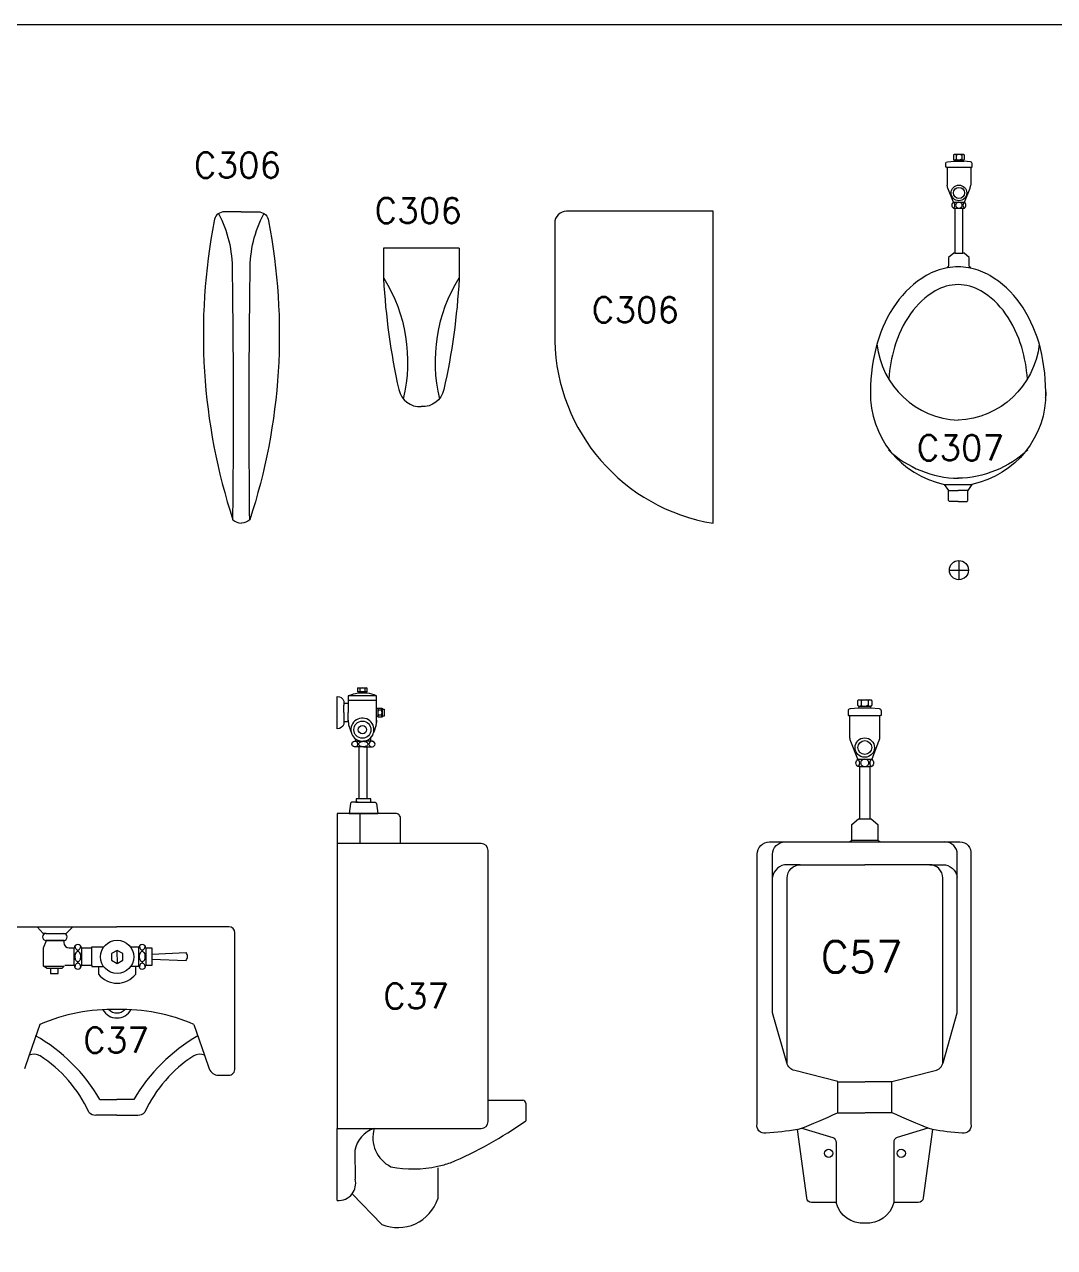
# Model space of a CAD drawing. Header units: inches. Extents: x -2548 to -2391, y 2200 to 2352.
# Drawn here: x -2425.578 to -2421.486, y 2324.704 to 2329.565 of the extents above; entities that cross this region are included whole.
import ezdxf
from ezdxf.enums import TextEntityAlignment as Align

# ---------------------------------------------------------------- set-up
doc = ezdxf.new("R2010")
doc.units = ezdxf.units.IN
doc.header["$MEASUREMENT"] = 0
for name, color, linetype in [('2', 2, 'Continuous'), ('3', 3, 'Continuous'), ('WC-DET1', 15, 'Continuous'), ('WC-DET2', 10, 'Continuous'), ('WC-OUT', 7, 'Continuous'), ('WC-SERIAL', 4, 'Continuous')]:
    doc.layers.add(name, color=color, linetype=linetype)
doc.styles.add('ROMANS', font='romans', dxfattribs={"height": 0.1})

msp = doc.modelspace()

# ---------------------------------------------------------------- linework, layer by layer
at = {"color": 1}
for p, q in [((-2424.31023, 2326.86791), (-2424.29223, 2326.86791)), ((-2424.31023, 2326.79391), (-2424.29223, 2326.79391)), ((-2424.20223, 2326.47336), (-2424.19223, 2326.47336)), ((-2424.33623, 2326.30936), (-2424.33623, 2325.17736)), ((-2423.76423, 2326.30936), (-2424.08423, 2326.30936)), ((-2423.73623, 2325.28936), (-2423.73623, 2326.28136)), ((-2423.73623, 2325.28936), (-2423.59823, 2325.28936)), ((-2423.58623, 2325.27736), (-2423.58623, 2325.20736)), ((-2424.33623, 2324.89136), (-2424.33623, 2325.17736)), ((-2423.93623, 2325.02143), (-2423.93623, 2324.89788)), ((-2424.27643, 2324.91764), (-2424.15823, 2324.79588))]:
    msp.add_line(p, q, dxfattribs=at)
for points in [[(-2421.84695, 2329.02674, 0.4142136), (-2421.84335, 2329.03034), (-2421.84335, 2329.04354, 0.4142136), (-2421.84695, 2329.04714), (-2421.88395, 2329.04714, 0.4142136), (-2421.88755, 2329.04354), (-2421.88755, 2329.03034, 0.4142136), (-2421.88395, 2329.02674)], [(-2421.88395, 2329.02674, -0.3745793), (-2421.88515, 2329.02174, 57.0153457)], [(-2421.84697, 2329.02674, 0.3745793), (-2421.84577, 2329.02174, -57.0153457)], [(-2421.91515, 2328.99734), (-2421.91595, 2328.99734, -0.4142136), (-2421.91755, 2328.99894), (-2421.91755, 2329.01218, -0.3861239), (-2421.91123, 2329.01915), (-2421.88473, 2329.02173)], [(-2421.91235, 2328.99334, 0.3030055), (-2421.91515, 2328.99734, -5.3193704)], [(-2421.81573, 2328.99734), (-2421.81493, 2328.99734, 0.4142136), (-2421.81333, 2328.99894), (-2421.81333, 2329.01218, 0.3861239), (-2421.81965, 2329.01915), (-2421.84616, 2329.02173)], [(-2421.81853, 2328.99334, -0.3030055), (-2421.81573, 2328.99734, 5.3193704)], [(-2421.88744, 2328.85774), (-2421.90944, 2328.91414, -0.0857179), (-2421.91235, 2328.92614, -1.8420836)], [(-2421.84344, 2328.85774), (-2421.82144, 2328.91414, 0.0857179), (-2421.81853, 2328.92614, 1.8420836)], [(-2421.88744, 2328.85774, 0.5220183), (-2421.88744, 2328.83474), (-2421.88112, 2328.83474, 0.5043782)], [(-2421.84964, 2328.83474), (-2421.84324, 2328.83474, 0.5043782), (-2421.84324, 2328.85774, 1.9826391)], [(-2421.88112, 2328.65574), (-2421.88584, 2328.65574), (-2421.90644, 2328.63794), (-2421.90641, 2328.6035, -0.270654), (-2421.91204, 2328.60014), (-2421.91204, 2328.59723)], [(-2421.81884, 2328.59595), (-2421.81884, 2328.60014, -0.1918244), (-2421.82424, 2328.60334), (-2421.8244, 2328.63807), (-2421.84484, 2328.65574), (-2421.84964, 2328.65574)], [(-2421.91204, 2328.59723, 0.0898203), (-2421.99513, 2328.56651, 0.1068213), (-2422.1151, 2328.45563, 0.0824416), (-2422.18911, 2328.3014, 0.0708388), (-2422.21713, 2328.10464, 0.0708388)], [(-2421.52087, 2328.0804, 0.0085988), (-2421.52045, 2328.10464, 0.0708388), (-2421.54847, 2328.3014, 0.0824416), (-2421.62248, 2328.45563, 0.1068213), (-2421.74244, 2328.56651, 0.0829127), (-2421.81884, 2328.59595, 0.0420277)], [(-2422.21713, 2328.10464, 0.3607737), (-2421.92401, 2327.73694, -89.7648413)], [(-2422.21713, 2328.10464, 0.0085988), (-2422.21671, 2328.0804, 0.0824416)], [(-2421.52045, 2328.10464, -0.3607737), (-2421.81357, 2327.73694, 89.7648413)], [(-2421.90024, 2327.66814), (-2421.90321, 2327.66938, -0.3441507), (-2421.90624, 2327.67326), (-2421.90744, 2327.71214)], [(-2421.83624, 2327.66814), (-2421.83327, 2327.66938, 0.3441507), (-2421.83024, 2327.67326), (-2421.83014, 2327.71214)]]:
    msp.add_lwpolyline(points, format="xyb", dxfattribs=at)
for points in [[(-2421.91235, 2328.99334), (-2421.91235, 2328.92614)], [(-2421.81853, 2328.99334), (-2421.81853, 2328.92614)], [(-2421.88112, 2328.83464), (-2421.88112, 2328.65574)], [(-2421.84964, 2328.65574), (-2421.84964, 2328.83464)], [(-2421.92405, 2327.73685), (-2421.90744, 2327.71214)], [(-2421.81353, 2327.73685), (-2421.83014, 2327.71214)], [(-2424.24823, 2326.48681), (-2424.26023, 2326.48681), (-2424.26023, 2326.47336)], [(-2424.20223, 2326.47336), (-2424.20223, 2326.48681), (-2424.21623, 2326.48681)]]:
    msp.add_lwpolyline(points, dxfattribs=at)
for centre, radius, start, end in [((-2424.2355, 2326.76191), 0.046, 202.171, 235.58261), ((-2424.2355, 2326.76191), 0.046, 317.65739, 347.84706), ((-2423.76423, 2326.28136), 0.028, 0, 90), ((-2423.59823, 2325.27736), 0.012, 0, 90), ((-2424.51474, 2326.52809), 1.61445, 292.93658, 305.10805), ((-2424.03342, 2325.47198), 0.45537, 282.17227, 288.94649), ((-2424.33037, 2324.95919), 0.06808, 265.05868, 322.39199), ((-2424.09457, 2324.9499), 0.16666, 247.54215, 341.81158)]:
    msp.add_arc(centre, radius, start, end, dxfattribs=at)
at = {"layer": '3'}
msp.add_lwpolyline([(-2428.73478, 2329.5645), (-2419.10274, 2329.5645), (-2419.10274, 2323.54056), (-2428.73478, 2323.54056)], close=True, dxfattribs=at)
at = {"layer": 'WC-DET1', "color": 1}
for p, q in [((-2424.1795, 2326.81391), (-2424.1795, 2326.84591)), ((-2422.29082, 2326.32263), (-2422.1881, 2326.32243)), ((-2425.50428, 2325.95245), (-2425.52828, 2325.97845)), ((-2425.41228, 2325.95245), (-2425.38628, 2325.97845)), ((-2425.49228, 2325.95245), (-2425.50428, 2325.95245)), ((-2425.50228, 2325.89445), (-2425.49028, 2325.92445)), ((-2425.49228, 2325.95245), (-2425.42228, 2325.95245)), ((-2425.42228, 2325.92445), (-2425.49228, 2325.92445)), ((-2425.49028, 2325.92445), (-2425.42228, 2325.92445)), ((-2425.42228, 2325.95245), (-2425.41228, 2325.95245)), ((-2425.42228, 2325.92445), (-2425.42228, 2325.91645)), ((-2425.50228, 2325.82245), (-2425.50228, 2325.89445)), ((-2425.40028, 2325.89445), (-2425.38028, 2325.89445)), ((-2425.38028, 2325.82445), (-2425.38028, 2325.89445)), ((-2425.35228, 2325.89445), (-2425.35228, 2325.82445)), ((-2425.35228, 2325.89445), (-2425.31028, 2325.89445)), ((-2425.31028, 2325.89445), (-2425.31028, 2325.89845)), ((-2425.31028, 2325.89845), (-2425.26324, 2325.89845)), ((-2425.31028, 2325.82445), (-2425.31028, 2325.89445)), ((-2425.15731, 2325.89845), (-2425.12369, 2325.89845)), ((-2425.12428, 2325.82445), (-2425.12428, 2325.89445)), ((-2425.09628, 2325.89445), (-2425.09628, 2325.82445)), ((-2425.09628, 2325.89445), (-2425.07228, 2325.89445)), ((-2425.07228, 2325.89445), (-2425.07228, 2325.82445)), ((-2425.07228, 2325.87045), (-2424.93628, 2325.87645)), ((-2425.50228, 2325.82245), (-2425.42028, 2325.82245)), ((-2425.48828, 2325.81245), (-2425.50228, 2325.82245)), ((-2425.42028, 2325.82245), (-2425.43028, 2325.81245)), ((-2425.38028, 2325.82445), (-2425.41828, 2325.82445)), ((-2425.31028, 2325.82445), (-2425.35228, 2325.82445)), ((-2425.31028, 2325.82445), (-2425.31028, 2325.82045)), ((-2425.31028, 2325.82045), (-2425.26379, 2325.82045)), ((-2425.28428, 2325.82045), (-2425.28428, 2325.79045)), ((-2425.12369, 2325.82045), (-2425.15676, 2325.82045)), ((-2425.13628, 2325.79045), (-2425.13628, 2325.82045)), ((-2425.07228, 2325.82445), (-2425.09628, 2325.82445)), ((-2425.07228, 2325.85045), (-2424.93628, 2325.84445)), ((-2425.43028, 2325.81245), (-2425.48828, 2325.81245)), ((-2425.47428, 2325.81245), (-2425.47428, 2325.79245)), ((-2425.47428, 2325.79245), (-2425.44428, 2325.79245)), ((-2425.44428, 2325.79245), (-2425.44428, 2325.81245)), ((-2425.51722, 2325.59068), (-2425.55953, 2325.46855)), ((-2424.90496, 2325.59068), (-2424.86265, 2325.46855)), ((-2425.27828, 2325.29245), (-2425.21109, 2325.29245)), ((-2425.1439, 2325.29245), (-2425.21109, 2325.29245)), ((-2423.73623, 2325.20536), (-2423.73623, 2325.28936)), ((-2424.33623, 2325.17736), (-2423.76423, 2325.17736)), ((-2424.26623, 2325.08936), (-2424.26423, 2324.97536))]:
    msp.add_line(p, q, dxfattribs=at)
for points in [[(-2421.88395, 2329.02674), (-2421.84695, 2329.02674, 0.4142136)], [(-2421.88112, 2328.83474), (-2421.84964, 2328.83474, 0.5043782)], [(-2424.75011, 2327.59578, 0.0062318), (-2424.75168, 2328.58687, 0.1255604), (-2424.806, 2328.81234, -2.9054948)], [(-2424.68318, 2327.59578, -0.0062318), (-2424.68161, 2328.58687, -0.1255604), (-2424.62729, 2328.81234, 2.9054948)], [(-2421.81884, 2328.59595, 0.0085788), (-2421.82722, 2328.59752, 0.0420277), (-2421.86879, 2328.60102, 0.0420277), (-2421.91035, 2328.59752, 0.0017221), (-2421.91204, 2328.59723, 0.1068213)], [(-2424.15004, 2328.55624, -0.1987328), (-2424.07316, 2328.07698, 1.2953446)], [(-2423.85284, 2328.55624, 0.1987328), (-2423.92972, 2328.07698, -1.2953446)], [(-2421.59299, 2328.15582, 0.0505766), (-2421.61614, 2328.28173, 0.0824416), (-2421.68017, 2328.41515, 0.1068213), (-2421.77827, 2328.50582, 0.1341004), (-2421.86879, 2328.53055, 0.1341004), (-2421.95931, 2328.50582, 0.1068213), (-2422.05741, 2328.41515, 0.0824416), (-2422.12144, 2328.28173, 0.0505766), (-2422.14458, 2328.15582, 0.0708388)], [(-2422.19117, 2328.29416, 0.3702475), (-2421.86879, 2327.99171, -45.1210786)], [(-2421.54641, 2328.29416, -0.3702475), (-2421.86879, 2327.99171, 45.1210786)], [(-2424.3095, 2326.82991), (-2424.3095, 2326.85991, -0.9132146)], [(-2422.26274, 2326.85543), (-2422.21649, 2326.85543, 0.4142136)], [(-2424.3095, 2326.82991), (-2424.3095, 2326.79991, 0.9132146)], [(-2424.2315, 2326.69391), (-2424.26223, 2326.69391, -0.9132146)], [(-2424.2315, 2326.69391), (-2424.2015, 2326.69391, 0.9132146)], [(-2422.25919, 2326.61543), (-2422.21985, 2326.61543, 0.5043782)], [(-2422.34623, 2325.36418), (-2422.51798, 2325.40718, -0.2767996), (-2422.54923, 2325.43843), (-2422.60598, 2325.63693), (-2422.60598, 2326.26693, -0.4142136), (-2422.55698, 2326.31593, -0.3668194)], [(-2422.1316, 2325.36418), (-2421.95985, 2325.40718, 0.2767996), (-2421.9286, 2325.43843), (-2421.87185, 2325.63693), (-2421.87185, 2326.26693, 0.4142136), (-2421.92085, 2326.31593, 0.3668194)], [(-2422.49648, 2326.22543), (-2422.54823, 2326.22543, 0.3680052), (-2422.60598, 2326.17626, 1)], [(-2422.54823, 2325.43503), (-2422.54823, 2326.17218, -0.4142136), (-2422.49498, 2326.22543), (-2422.23891, 2326.22543)], [(-2421.9296, 2325.43503), (-2421.9296, 2326.17218, 0.4142136), (-2421.98285, 2326.22543), (-2422.23891, 2326.22543)], [(-2421.98135, 2326.22543), (-2421.9296, 2326.22543, -0.3680052), (-2421.87185, 2326.17626, -1)], [(-2422.50719, 2325.17374, 0.0023661), (-2422.49848, 2325.17543, 0.0124728), (-2422.34748, 2325.23918), (-2422.23923, 2325.23918)], [(-2421.97064, 2325.17374, -0.0023661), (-2421.97935, 2325.17543, -0.0124728), (-2422.13035, 2325.23918), (-2422.2386, 2325.23918)], [(-2422.48936, 2325.17858), (-2422.36698, 2325.14093, -0.3380316), (-2422.35348, 2325.12193), (-2422.35348, 2324.88243)], [(-2421.98847, 2325.17858), (-2422.11085, 2325.14093, 0.3380316), (-2422.12435, 2325.12193), (-2422.12435, 2324.88243)]]:
    msp.add_lwpolyline(points, format="xyb", dxfattribs=at)
for points in [[(-2421.91515, 2328.99734), (-2421.81573, 2328.99734)], [(-2421.88515, 2329.02174), (-2421.84575, 2329.02174)], [(-2421.88744, 2328.85774), (-2421.84324, 2328.85774)], [(-2421.88112, 2328.65574), (-2421.84964, 2328.65574)], [(-2421.92401, 2327.73694), (-2421.81357, 2327.73694)], [(-2421.90744, 2327.71214), (-2421.86879, 2327.71214)], [(-2421.83014, 2327.71214), (-2421.86879, 2327.71214)], [(-2421.86824, 2327.66814), (-2421.90024, 2327.66814)], [(-2421.86824, 2327.66814), (-2421.90024, 2327.66814)], [(-2421.86824, 2327.66814), (-2421.83624, 2327.66814)], [(-2424.1795, 2326.89591), (-2424.2915, 2326.89591)], [(-2424.2195, 2326.91191), (-2424.2515, 2326.91191)], [(-2424.2195, 2326.90672), (-2424.2515, 2326.90672)], [(-2424.1795, 2326.87791), (-2424.2915, 2326.87791)], [(-2424.2915, 2326.86591), (-2424.2915, 2326.86391)], [(-2424.2915, 2326.86591), (-2424.2915, 2326.82991)], [(-2422.26424, 2326.84918), (-2422.21499, 2326.84918)], [(-2424.2915, 2326.79591), (-2424.2915, 2326.82991)], [(-2424.2915, 2326.79991), (-2424.2915, 2326.79391)], [(-2422.30174, 2326.81868), (-2422.17746, 2326.81868)], [(-2424.2615, 2326.71591), (-2424.2315, 2326.71591)], [(-2424.2015, 2326.71591), (-2424.2315, 2326.71591)], [(-2422.2671, 2326.64418), (-2422.21185, 2326.64418)], [(-2424.26223, 2326.47336), (-2424.23223, 2326.47336), (-2424.20223, 2326.47336)], [(-2424.21623, 2326.48681), (-2424.24823, 2326.48681)], [(-2424.24623, 2326.42936), (-2424.24623, 2326.30936)], [(-2422.25919, 2326.40793), (-2422.21985, 2326.40793)], [(-2424.08423, 2326.30936), (-2424.33623, 2326.30936)], [(-2422.29785, 2326.31593), (-2422.18135, 2326.31593)], [(-2422.34623, 2325.23918), (-2422.34623, 2325.36293), (-2422.23923, 2325.36293)], [(-2422.1316, 2325.23918), (-2422.1316, 2325.36293), (-2422.2386, 2325.36293)]]:
    msp.add_lwpolyline(points, dxfattribs=at)
for centre, radius in [((-2421.86544, 2328.89514), 0.031), ((-2424.2355, 2326.76191), 0.034), ((-2424.2355, 2326.76191), 0.0164), ((-2422.2396, 2326.69093), 0.03875), ((-2422.2396, 2326.69093), 0.0275), ((-2425.21028, 2325.85908), 0.066)]:
    msp.add_circle(centre, radius, dxfattribs=at)
for centre, radius, start, end in [((-2424.2355, 2326.76191), 0.046, 347.84706, 202.171), ((-2424.2355, 2326.76191), 0.046, 235.58261, 317.65739), ((-2424.2355, 2326.76191), 0.046, 274.06662, 317.65739), ((-2425.49228, 2325.93845), 0.014, 90, 270), ((-2425.42228, 2325.93845), 0.014, 270, 90), ((-2425.40028, 2325.91645), 0.022, 180, 270), ((-2425.36628, 2325.89445), 0.014, 0, 180), ((-2425.11028, 2325.89445), 0.014, 0, 180), ((-2424.96928, 2325.85495), 0.03939, 8.02724, 33.08485), ((-2425.36628, 2325.82445), 0.014, 180, 0), ((-2425.11028, 2325.82445), 0.014, 180, 0), ((-2424.96928, 2325.86595), 0.03939, 326.91515, 351.97276), ((-2425.21028, 2325.84845), 0.09402, 218.08877, 321.91123), ((-2425.23419, 2324.94314), 0.7067, 88.12714, 113.60994), ((-2425.21109, 2325.68045), 0.06401, 209.34951, 330.65049), ((-2425.21109, 2325.68045), 0.044, 224.18639, 315.81361), ((-2425.18799, 2324.94314), 0.7067, 66.39006, 91.87286), ((-2425.88039, 2324.9403), 0.69754, 30.32151, 60.25912), ((-2424.54173, 2324.94029), 0.6976, 119.87388, 149.67978), ((-2423.76423, 2325.20536), 0.028, 270, 0), ((-2424.15283, 2325.06741), 0.11551, 107.84857, 169.04621), ((-2424.06601, 2325.1401), 0.12777, 163.04585, 243.89614), ((-2424.03342, 2325.47198), 0.45537, 258.75255, 282.17227), ((-2424.33037, 2324.95919), 0.06808, 322.39199, 13.73873)]:
    msp.add_arc(centre, radius, start, end, dxfattribs=at)
at = {"layer": 'WC-DET2', "color": 1}
for p, q in [((-2421.87639, 2329.04435), (-2421.87635, 2329.02954)), ((-2421.85453, 2329.04435), (-2421.85455, 2329.02954)), ((-2422.25328, 2326.87745), (-2422.25324, 2326.85893)), ((-2422.22597, 2326.87745), (-2422.22599, 2326.85893)), ((-2425.21028, 2325.88508), (-2425.23279, 2325.87208)), ((-2425.23279, 2325.87208), (-2425.23279, 2325.84608)), ((-2425.21097, 2325.88363), (-2425.21028, 2325.83308)), ((-2425.18776, 2325.87208), (-2425.21028, 2325.88508)), ((-2425.18776, 2325.84608), (-2425.18776, 2325.87208)), ((-2425.23279, 2325.84608), (-2425.21028, 2325.83308)), ((-2425.21028, 2325.83308), (-2425.18776, 2325.84608))]:
    msp.add_line(p, q, dxfattribs=at)
for points in [[(-2421.87915, 2329.04714, -0.1428571), (-2421.87635, 2329.04434, -0.1072781), (-2421.87035, 2329.04714, 8.9359244)], [(-2421.87915, 2329.02674, 0.1428571), (-2421.87635, 2329.02954, 0.1072781), (-2421.87035, 2329.02674, -8.9359244)], [(-2421.85175, 2329.04714, 0.1428571), (-2421.85455, 2329.04434, 0.1072781), (-2421.86055, 2329.04714, -8.9359244)], [(-2421.85175, 2329.02674, -0.1428571), (-2421.85455, 2329.02954, -0.1072781), (-2421.86055, 2329.02674, 8.9359244)], [(-2422.14589, 2327.87384, 0.1858394), (-2421.86743, 2327.76102, 1.017642)], [(-2421.59169, 2327.87384, -0.1858394), (-2421.87014, 2327.76102, -1.017642)], [(-2422.25674, 2326.88093, -0.1428571), (-2422.25324, 2326.87743, -0.1072781), (-2422.24574, 2326.88093, 8.9359244)], [(-2422.25674, 2326.85543, 0.1428571), (-2422.25324, 2326.85893, 0.1072781), (-2422.24574, 2326.85543, -8.9359244)], [(-2422.22249, 2326.88093, 0.1428571), (-2422.22599, 2326.87743, 0.1072781), (-2422.23349, 2326.88093, -8.9359244)], [(-2422.22249, 2326.85543, -0.1428571), (-2422.22599, 2326.85893, -0.1072781), (-2422.23349, 2326.85543, 8.9359244)]]:
    msp.add_lwpolyline(points, format="xyb", dxfattribs=at)
for points in [[(-2421.86534, 2328.85774, 0.0861927), (-2421.87052, 2328.85684, 0.0925185), (-2421.87475, 2328.85437, 0.1031401), (-2421.87766, 2328.85055, 0.112153), (-2421.87864, 2328.84624, 0.112153), (-2421.87766, 2328.84192, 0.1031401), (-2421.87475, 2328.83811, 0.0925185), (-2421.87052, 2328.83564, 0.0861927), (-2421.86534, 2328.83474, 0.0861927), (-2421.86017, 2328.83564, 0.0925185), (-2421.85594, 2328.83811, 0.1031401), (-2421.85302, 2328.84192, 0.112153), (-2421.85204, 2328.84624, 0.112153), (-2421.85302, 2328.85055, 0.1031401), (-2421.85594, 2328.85437, 0.0925185), (-2421.86017, 2328.85684, 0.0861927)], [(-2424.2315, 2326.71591, -0.0620602), (-2424.22429, 2326.71501, -0.0752985), (-2424.21877, 2326.71268, -0.1070495), (-2424.21469, 2326.70879, -0.1500291), (-2424.2135, 2326.70491, -0.1500291), (-2424.21469, 2326.70102, -0.1070495), (-2424.21877, 2326.69713, -0.0752985), (-2424.22429, 2326.6948, -0.0620602), (-2424.2315, 2326.69391, -0.0620602), (-2424.2387, 2326.6948, -0.0752985), (-2424.24422, 2326.69713, -0.1070495), (-2424.2483, 2326.70102, -0.1500291), (-2424.2495, 2326.70491, -0.1500291), (-2424.2483, 2326.70879, -0.1070495), (-2424.24422, 2326.71268, -0.0752985), (-2424.2387, 2326.71501, -0.0620602)], [(-2422.23947, 2326.64418, 0.0861927), (-2422.24594, 2326.64305, 0.0925185), (-2422.25123, 2326.63997, 0.1031401), (-2422.25487, 2326.6352, 0.112153), (-2422.2561, 2326.6298, 0.112153), (-2422.25487, 2326.62441, 0.1031401), (-2422.25123, 2326.61964, 0.0925185), (-2422.24594, 2326.61655, 0.0861927), (-2422.23947, 2326.61543, 0.0861927), (-2422.23301, 2326.61655, 0.0925185), (-2422.22772, 2326.61964, 0.1031401), (-2422.22407, 2326.62441, 0.112153), (-2422.22285, 2326.6298, 0.112153), (-2422.22407, 2326.6352, 0.1031401), (-2422.22772, 2326.63997, 0.0925185), (-2422.23301, 2326.64305, 0.0861927)]]:
    msp.add_lwpolyline(points, format="xyb", close=True, dxfattribs=at)
for points in [[(-2421.86544, 2327.43414), (-2421.86544, 2327.35814)], [(-2421.90344, 2327.39614), (-2421.82744, 2327.39614)], [(-2424.2175, 2326.92791), (-2424.2255, 2326.92591), (-2424.2355, 2326.92791), (-2424.2455, 2326.92591), (-2424.2535, 2326.92791)], [(-2424.2175, 2326.91191), (-2424.2255, 2326.91391), (-2424.2355, 2326.91191), (-2424.2455, 2326.91391), (-2424.2535, 2326.91191)], [(-2424.2455, 2326.92591), (-2424.2455, 2326.91391)], [(-2424.2255, 2326.92591), (-2424.2255, 2326.91391)], [(-2424.1735, 2326.81191), (-2424.1715, 2326.81991), (-2424.1735, 2326.82991), (-2424.1715, 2326.83991), (-2424.1735, 2326.84791)], [(-2424.1735, 2326.81391), (-2424.1735, 2326.84591)], [(-2424.1595, 2326.83991), (-2424.1715, 2326.83991)], [(-2424.1575, 2326.81191), (-2424.1595, 2326.81991), (-2424.1575, 2326.82991), (-2424.1595, 2326.83991), (-2424.1575, 2326.84791)], [(-2424.1575, 2326.84391), (-2424.1575, 2326.81591)], [(-2424.1595, 2326.81991), (-2424.1715, 2326.81991)]]:
    msp.add_lwpolyline(points, dxfattribs=at)
for centre, radius in [((-2421.86544, 2328.89514), 0.022), ((-2421.86544, 2327.39614), 0.038), ((-2422.38323, 2325.07868), 0.01625), ((-2422.0946, 2325.07868), 0.01625)]:
    msp.add_circle(centre, radius, dxfattribs=at)
for centre, radius, start, end in [((-2421.89501, 2328.84624), 0.01376, 303.33628, 56.66372), ((-2421.83554, 2328.84616), 0.0139, 123.63841, 235.96519), ((-2424.2645, 2326.70491), 0.01105, 275.19443, 84.80557), ((-2424.1985, 2326.70491), 0.01105, 95.19443, 264.80557), ((-2422.27655, 2326.6298), 0.01721, 303.33628, 56.66372), ((-2422.20222, 2326.62971), 0.01738, 123.63841, 235.96519), ((-2425.34505, 2325.86045), 0.03322, 166.04315, 180), ((-2425.34505, 2325.90645), 0.03322, 187.49937, 193.95685), ((-2425.35553, 2325.90385), 0.02243, 193.95685, 210.96376), ((-2425.35553, 2325.86306), 0.02243, 149.03624, 166.04315), ((-2425.36214, 2325.89989), 0.01472, 210.96376, 235.38051), ((-2425.36214, 2325.86702), 0.01472, 124.61949, 149.03624), ((-2425.36628, 2325.89389), 0.00744, 235.38051, 270), ((-2425.36628, 2325.87302), 0.00744, 90, 124.61949), ((-2425.36628, 2325.89389), 0.00744, 270, 304.61949), ((-2425.36628, 2325.87302), 0.00744, 55.38051, 90), ((-2425.37041, 2325.89989), 0.01472, 304.61949, 329.03624), ((-2425.37041, 2325.86702), 0.01472, 30.96376, 55.38051), ((-2425.37702, 2325.90385), 0.02243, 329.03624, 346.04315), ((-2425.37702, 2325.86306), 0.02243, 13.95685, 30.96376), ((-2425.3875, 2325.90645), 0.03322, 346.04315, 352.50063), ((-2425.3875, 2325.86045), 0.03322, 360, 13.95685), ((-2425.08905, 2325.86045), 0.03322, 166.04315, 180), ((-2425.08905, 2325.90645), 0.03322, 187.49937, 193.95685), ((-2425.09953, 2325.90385), 0.02243, 193.95685, 210.96376), ((-2425.09953, 2325.86306), 0.02243, 149.03624, 166.04315), ((-2425.10614, 2325.89989), 0.01472, 210.96376, 235.38051), ((-2425.10614, 2325.86702), 0.01472, 124.61949, 149.03624), ((-2425.11028, 2325.89389), 0.00744, 235.38051, 270), ((-2425.11028, 2325.87302), 0.00744, 90, 124.61949), ((-2425.11028, 2325.89389), 0.00744, 270, 304.61949), ((-2425.11028, 2325.87302), 0.00744, 55.38051, 90), ((-2425.11441, 2325.89989), 0.01472, 304.61949, 329.03624), ((-2425.11441, 2325.86702), 0.01472, 30.96376, 55.38051), ((-2425.12102, 2325.90385), 0.02243, 329.03624, 346.04315), ((-2425.12102, 2325.86306), 0.02243, 13.95685, 30.96376), ((-2425.1315, 2325.90645), 0.03322, 346.04315, 352.50063), ((-2425.1315, 2325.86045), 0.03322, 360, 13.95685), ((-2425.34505, 2325.86045), 0.03322, 180, 193.95685), ((-2425.34505, 2325.81445), 0.03322, 166.04315, 175.47749), ((-2425.35553, 2325.85785), 0.02243, 193.95685, 210.96376), ((-2425.35553, 2325.81706), 0.02243, 149.03624, 166.04315), ((-2425.36214, 2325.85389), 0.01472, 210.96376, 235.38051), ((-2425.36214, 2325.82102), 0.01472, 124.61949, 149.03624), ((-2425.36628, 2325.84789), 0.00744, 235.38051, 270), ((-2425.36628, 2325.82702), 0.00744, 90, 124.61949), ((-2425.36628, 2325.84789), 0.00744, 270, 304.61949), ((-2425.36628, 2325.82702), 0.00744, 55.38051, 90), ((-2425.37041, 2325.85389), 0.01472, 304.61949, 329.03624), ((-2425.37041, 2325.82102), 0.01472, 30.96376, 55.38051), ((-2425.37702, 2325.85785), 0.02243, 329.03624, 346.04315), ((-2425.37702, 2325.81706), 0.02243, 13.95685, 30.96376), ((-2425.3875, 2325.86045), 0.03322, 346.04315, 0), ((-2425.3875, 2325.81445), 0.03322, 4.52251, 13.95685), ((-2425.08905, 2325.86045), 0.03322, 180, 193.95685), ((-2425.08905, 2325.81445), 0.03322, 166.04315, 175.47749), ((-2425.09953, 2325.85785), 0.02243, 193.95685, 210.96376), ((-2425.09953, 2325.81706), 0.02243, 149.03624, 166.04315), ((-2425.10614, 2325.85389), 0.01472, 210.96376, 235.38051), ((-2425.10614, 2325.82102), 0.01472, 124.61949, 149.03624), ((-2425.11028, 2325.84789), 0.00744, 235.38051, 270), ((-2425.11028, 2325.82702), 0.00744, 90, 124.61949), ((-2425.11028, 2325.84789), 0.00744, 270, 304.61949), ((-2425.11028, 2325.82702), 0.00744, 55.38051, 90), ((-2425.11441, 2325.85389), 0.01472, 304.61949, 329.03624), ((-2425.11441, 2325.82102), 0.01472, 30.96376, 55.38051), ((-2425.12102, 2325.85785), 0.02243, 329.03624, 346.04315), ((-2425.12102, 2325.81706), 0.02243, 13.95685, 30.96376), ((-2425.1315, 2325.86045), 0.03322, 346.04315, 0), ((-2425.1315, 2325.81445), 0.03322, 4.52251, 13.95685)]:
    msp.add_arc(centre, radius, start, end, dxfattribs=at)
at = {"layer": 'WC-OUT', "color": 1}
for p, q in [((-2424.1795, 2326.84591), (-2424.1795, 2326.87791)), ((-2424.1795, 2326.79036), (-2424.1795, 2326.81391)), ((-2424.1795, 2326.79991), (-2424.1795, 2326.79036)), ((-2424.29016, 2326.7816), (-2424.27809, 2326.74455)), ((-2424.18064, 2326.7816), (-2424.19053, 2326.75222)), ((-2424.28823, 2326.42936), (-2424.17423, 2326.42936)), ((-2425.65628, 2325.97845), (-2425.21109, 2325.97845)), ((-2424.7659, 2325.97845), (-2425.21109, 2325.97845)), ((-2424.7419, 2325.41645), (-2424.7419, 2325.95445)), ((-2425.55953, 2325.46855), (-2425.57828, 2325.41445)), ((-2424.86265, 2325.46855), (-2424.8439, 2325.41445)), ((-2424.8079, 2325.38845), (-2424.7679, 2325.38845)), ((-2425.21109, 2325.2302), (-2425.29428, 2325.2302)), ((-2425.21109, 2325.2302), (-2425.1279, 2325.2302))]:
    msp.add_line(p, q, dxfattribs=at)
for points in [[(-2424.71664, 2328.81944), (-2424.79054, 2328.81944, 0.3366402), (-2424.82434, 2328.78413, 0.1274796), (-2424.75011, 2327.59578, 0.1629917), (-2424.71714, 2327.58213, 0.3269641)], [(-2424.71664, 2328.81944), (-2424.64274, 2328.81944, -0.3366402), (-2424.60894, 2328.78413, -0.1274796), (-2424.68318, 2327.59578, -0.1629917), (-2424.71614, 2327.58213, -0.3269641)], [(-2422.84202, 2328.82237), (-2423.42402, 2328.82237, 0.4142136), (-2423.47162, 2328.77477), (-2423.47162, 2328.30737)], [(-2424.15144, 2328.55404, 0.0419815), (-2424.09084, 2328.11344, 0.3710021), (-2424.00144, 2328.04592, 0.3757582)], [(-2423.85144, 2328.55404, -0.0419815), (-2423.91204, 2328.11344, -0.3710021), (-2424.00144, 2328.04592, -0.3757582)], [(-2424.3095, 2326.79991), (-2424.3095, 2326.78391, -0.3404445), (-2424.3355, 2326.76591), (-2424.3355, 2326.82791), (-2424.3355, 2326.89391, -0.3404445), (-2424.3095, 2326.87591), (-2424.3095, 2326.85991)], [(-2424.25298, 2326.90672, 0.0717582), (-2424.2915, 2326.89591), (-2424.2915, 2326.86591)], [(-2424.1795, 2326.87791), (-2424.1795, 2326.89591, 0.087935), (-2424.2175, 2326.90672)], [(-2424.26223, 2326.69391), (-2424.2675, 2326.69391, -0.9132146), (-2424.2675, 2326.71591)], [(-2424.20223, 2326.69391), (-2424.1955, 2326.69391, 0.9132146), (-2424.1955, 2326.71591), (-2424.1975, 2326.71591)], [(-2424.1975, 2326.71591, -0.0735266), (-2424.19236, 2326.71515, -0.0880584)], [(-2424.25223, 2326.47336), (-2424.277, 2326.47336, 0.375053), (-2424.28294, 2326.46817), (-2424.28823, 2326.42936)], [(-2424.19223, 2326.47336), (-2424.18547, 2326.47336, -0.375053), (-2424.17953, 2326.46817), (-2424.17423, 2326.42936)], [(-2424.08423, 2326.30936), (-2424.08423, 2326.40936, 0.4142136), (-2424.10423, 2326.42936), (-2424.33623, 2326.42936), (-2424.33623, 2326.30936)]]:
    msp.add_lwpolyline(points, format="xyb", dxfattribs=at)
for points in [[(-2422.84202, 2327.58217), (-2422.84202, 2328.82237)], [(-2423.85144, 2328.67544), (-2424.15144, 2328.67544), (-2424.15144, 2328.55404)], [(-2423.85144, 2328.67544), (-2423.85144, 2328.55404)], [(-2424.2515, 2326.91191), (-2424.2535, 2326.91191), (-2424.2535, 2326.92791), (-2424.2175, 2326.92791), (-2424.2175, 2326.91191)], [(-2424.2515, 2326.90672), (-2424.2535, 2326.90672)], [(-2424.2515, 2326.91191), (-2424.2515, 2326.90672)], [(-2424.2175, 2326.91191), (-2424.2195, 2326.91191)], [(-2424.2195, 2326.91191), (-2424.2195, 2326.90672)], [(-2424.2175, 2326.90672), (-2424.2195, 2326.90672)], [(-2424.1735, 2326.84591), (-2424.1795, 2326.84591)], [(-2424.1735, 2326.84591), (-2424.1735, 2326.84791), (-2424.1575, 2326.84791), (-2424.1575, 2326.84391)], [(-2424.1575, 2326.84391), (-2424.1495, 2326.84391), (-2424.1495, 2326.81591), (-2424.1575, 2326.81591)], [(-2424.1735, 2326.81391), (-2424.1795, 2326.81391)], [(-2424.1575, 2326.81591), (-2424.1575, 2326.81191), (-2424.1735, 2326.81191)], [(-2424.1735, 2326.81191), (-2424.1735, 2326.81391)], [(-2424.2675, 2326.71591), (-2424.2615, 2326.71591)], [(-2424.2615, 2326.71591), (-2424.2615, 2326.72396)], [(-2424.24823, 2326.48681), (-2424.24823, 2326.69391)], [(-2424.21623, 2326.48681), (-2424.21623, 2326.69391)], [(-2424.2015, 2326.71591), (-2424.2015, 2326.73092)], [(-2424.1975, 2326.71591), (-2424.2015, 2326.71591)]]:
    msp.add_lwpolyline(points, dxfattribs=at)
msp.add_lwpolyline([(-2422.17746, 2326.81868, 0.3030055), (-2422.18096, 2326.81368), (-2422.18096, 2326.72968, -0.0857179), (-2422.1846, 2326.71468), (-2422.21204, 2326.64432, -0.5086112), (-2422.21185, 2326.61543), (-2422.21985, 2326.61543), (-2422.21985, 2326.40793), (-2422.21385, 2326.40793), (-2422.1883, 2326.38585), (-2422.1881, 2326.32243, 0.1918244), (-2422.18135, 2326.31843), (-2422.18135, 2326.31593), (-2421.86196, 2326.31593, -0.4635212), (-2421.8181, 2326.26693), (-2421.8181, 2325.19568, -0.5492695), (-2421.8526, 2325.15868, -0.0358615), (-2421.97064, 2325.17374), (-2422.00758, 2324.90127, -0.4039129), (-2422.0271, 2324.88243), (-2422.12435, 2324.88243, -0.3599249), (-2422.23891, 2324.8004, -0.3599249), (-2422.35348, 2324.88243), (-2422.45073, 2324.88243, -0.4039129), (-2422.47025, 2324.90127), (-2422.50719, 2325.17374, -0.0337503), (-2422.63273, 2325.15868, -0.5492695), (-2422.66723, 2325.19568), (-2422.66723, 2326.26693, -0.4142136), (-2422.61823, 2326.31593), (-2422.29785, 2326.31593), (-2422.29785, 2326.31843, 0.270654), (-2422.29082, 2326.32263), (-2422.29085, 2326.38568), (-2422.2651, 2326.40793), (-2422.25919, 2326.40793), (-2422.25919, 2326.61543), (-2422.2671, 2326.61543, -0.5220183), (-2422.2671, 2326.64418), (-2422.2946, 2326.71468, -0.0857179), (-2422.29824, 2326.72968), (-2422.29824, 2326.81368, 0.3030055), (-2422.30174, 2326.81868), (-2422.30573, 2326.81868, -0.0470622), (-2422.30474, 2326.81896), (-2422.30474, 2326.83724, -0.3861239), (-2422.29683, 2326.84595), (-2422.26435, 2326.8491, 0.3823969), (-2422.26274, 2326.85543, -0.4142136), (-2422.26724, 2326.85993), (-2422.26724, 2326.87643, -0.4142136), (-2422.26274, 2326.88093), (-2422.21649, 2326.88093, -0.4142136), (-2422.21199, 2326.87643), (-2422.21199, 2326.85993, -0.4156825), (-2422.21651, 2326.85543, 0.3817947), (-2422.21491, 2326.84911), (-2422.18236, 2326.84595, -0.3861239), (-2422.17446, 2326.83724), (-2422.17446, 2326.81868)], format="xyb", close=True, dxfattribs=at)
for centre, radius, start, end in [((-2422.71953, 2328.32442), 0.75229, 181.29846, 260.62889), ((-2424.22485, 2326.79493), 0.06665, 180.87628, 191.52892), ((-2424.2135, 2326.79036), 0.034, 345.07973, 0), ((-2424.2355, 2326.76191), 0.046, 317.65739, 334.96534), ((-2424.7659, 2325.95445), 0.024, 0, 90), ((-2425.54039, 2325.41618), 0.05576, 64.37031, 110.07836), ((-2425.81255, 2325.01385), 0.54095, 24.99848, 56.79132), ((-2424.60963, 2325.01385), 0.54095, 123.20868, 155.00152), ((-2424.88179, 2325.41618), 0.05576, 69.92164, 115.62969), ((-2424.80738, 2325.42711), 0.03866, 199.10786, 269.21683), ((-2424.7679, 2325.41453), 0.02607, 270, 4.24219), ((-2425.29428, 2325.26832), 0.03812, 222.73178, 270), ((-2425.1279, 2325.26832), 0.03812, 270, 317.26822)]:
    msp.add_arc(centre, radius, start, end, dxfattribs=at)

# ---------------------------------------------------------------- texts
at = {"layer": '2', "color": 1, "style": 'ROMANS', "flags": 8}
for tag, text, p in [('C306', 'C306', (-2424.73194, 2329.00553)), ('C306', 'C306', (-2424.01364, 2328.82484)), ('C306', 'C306', (-2423.15082, 2328.43017)), ('C307', 'C307', (-2421.85944, 2327.88214)), ('C37', 'C37', (-2424.02223, 2325.70336)), ('C37', 'C37', (-2425.21428, 2325.52845))]:
    msp.add_attdef(tag, text=text, height=0.1, dxfattribs=at).set_placement(p, align=Align.MIDDLE)
at = {"layer": 'WC-SERIAL', "color": 1, "style": 'ROMANS', "flags": 8}
msp.add_attdef('C57', text='C57', height=0.125, dxfattribs=at).set_placement((-2422.25148, 2325.85943), align=Align.MIDDLE)

doc.saveas('drawing.dxf')
